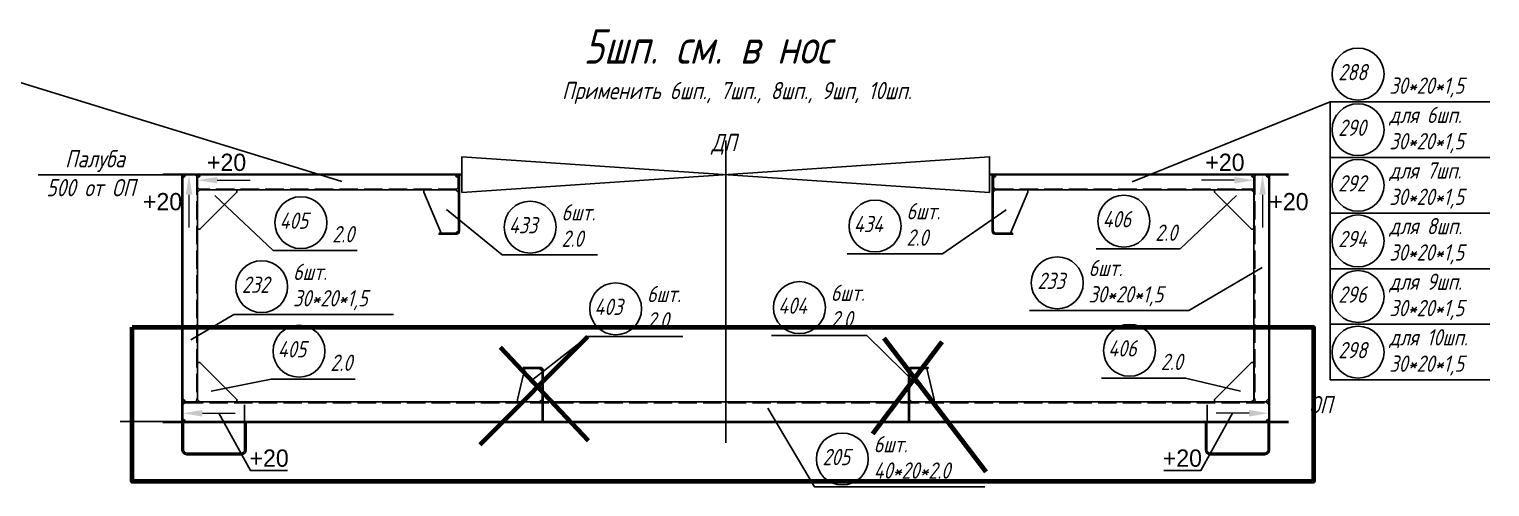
# Model space of a CAD drawing. Header units: millimetres. Extents: x 77380 to 135900, y -26587 to 17301.
# Drawn here: x 91108 to 94066, y -13802 to -12875 of the extents above; entities that cross this region are included whole.
import ezdxf
from ezdxf.enums import TextEntityAlignment as Align

# ---------------------------------------------------------------- set-up
doc = ezdxf.new("R2010")
doc.units = ezdxf.units.MM
doc.linetypes.add('Dashed_dotted', pattern=[34, 24, -5, 0, -5])
doc.linetypes.add('Short_dashed', pattern=[5, 3.75, -1.25])
doc.styles.add('ГОСТ', font='ГОСТ тип А.ttf', dxfattribs={"oblique": 15})

# ---------------------------------------------------------------- blocks, each defined once
blk = doc.blocks.new('A$C128E1BCE')
at = {"linetype": 'Continuous', "lineweight": 9}
blk.add_line((40, 0), (106.5, 0), dxfattribs=at)
at = {"linetype": 'Continuous'}
blk.add_solid([(40, 6.7), (40, -6.7), (0, 0)], dxfattribs=at)

msp = doc.modelspace()

# ---------------------------------------------------------------- linework, layer by layer
at = {"color": 1, "ltscale": 10}
msp.add_line((92518.738, -13713.495), (92518.738, -13100.287), dxfattribs=at)
at = {"color": 3, "ltscale": 10}
for p, q in [((91984.43, -13168.808), (91378.738, -13168.808)), ((91984.43, -13170.308), (91378.738, -13170.308)), ((91417.238, -13670.308), (91417.238, -13170.308)), ((91418.738, -13170.308), (91444.238, -13170.308)), ((91418.738, -13630.308), (91418.738, -13170.308)), ((91418.738, -13670.308), (91418.738, -13170.308)), ((91448.738, -13170.308), (91976.681, -13170.308)), ((91448.738, -13195.808), (91448.738, -13170.308)), ((91976.681, -13170.308), (91976.681, -13195.808)), ((91977.18, -13284.381), (91977.18, -13170.308)), ((91979.251, -13284.381), (91979.251, -13170.308)), ((93658.737, -13168.808), (93053.046, -13168.808)), ((93658.737, -13170.308), (93053.046, -13170.308)), ((93058.224, -13284.381), (93058.224, -13170.308)), ((93060.295, -13284.381), (93060.295, -13170.308)), ((93588.737, -13170.308), (93060.794, -13170.308)), ((93060.794, -13170.308), (93060.794, -13195.808)), ((93588.737, -13195.808), (93588.737, -13170.308)), ((93618.738, -13170.308), (93593.237, -13170.308)), ((93618.738, -13630.308), (93618.738, -13170.308)), ((93618.738, -13670.308), (93618.738, -13170.308)), ((93620.238, -13670.308), (93620.238, -13170.308)), ((92146.738, -13670.308), (92146.738, -13566.235)), ((92148.738, -13670.308), (92148.738, -13566.235)), ((92888.737, -13670.308), (92888.737, -13566.235)), ((92890.738, -13670.308), (92890.738, -13566.235)), ((91444.238, -13630.308), (91418.738, -13630.308)), ((91418.738, -13670.308), (91418.738, -13636.308)), ((91543.738, -13670.308), (91543.738, -13636.308)), ((93493.738, -13636.308), (93493.738, -13670.308)), ((93593.237, -13630.308), (93618.738, -13630.308)), ((93618.738, -13636.308), (93618.738, -13670.308)), ((93658.737, -13670.308), (91378.738, -13670.308)), ((93658.737, -13672.308), (91378.738, -13672.308)), ((93618.738, -13670.308), (91418.738, -13670.308))]:
    msp.add_line(p, q, dxfattribs=at)
at = {"color": 3, "linetype": 'Short_dashed', "ltscale": 10}
for p, q in [((91447.293, -13173.363), (91447.293, -13627.253)), ((93590.182, -13173.363), (93590.182, -13627.253)), ((91973.627, -13198.863), (91451.793, -13198.863)), ((93063.849, -13198.863), (93585.683, -13198.863))]:
    msp.add_line(p, q, dxfattribs=at)
at = {"color": 2, "lineweight": 100, "ltscale": 100}
for p, q in [((92021.036, -13716.639), (92239.332, -13497.914)), ((92061.86, -13519.466), (92239.924, -13708.822)), ((92816.46, -13695.141), (92957.173, -13508.826)), ((92838.609, -13501.008), (93045.771, -13772.012))]:
    msp.add_line(p, q, dxfattribs=at)
at = {"color": 1, "linetype": 'Short_dashed', "ltscale": 10}
msp.add_line((91422.81, -13632.235), (93614.665, -13632.235), dxfattribs=at)
at = {"color": 1, "linetype": 'Dashed_dotted', "ltscale": 25}
msp.add_line((91292.092, -13670.308), (93757.121, -13670.308), dxfattribs=at)
at = {"color": 1, "ltscale": 25}
for points in [[(90766.474, -12982.574), (91089.701, -12982.574), (91740.846, -13183.326)], [(94066.325, -13022.156), (93743.098, -13022.156), (93341.721, -13184.529)], [(94066.325, -13134.876), (93743.098, -13134.876), (93743.098, -13022.156)], [(94066.325, -13247.596), (93743.098, -13247.596), (93743.098, -13134.876)], [(94066.325, -13360.316), (93743.098, -13360.316), (93743.098, -13247.596)], [(94066.325, -13473.035), (93743.098, -13473.035), (93743.098, -13360.316)], [(94066.325, -13585.755), (93743.098, -13585.755), (93743.098, -13473.035)]]:
    msp.add_lwpolyline(points, dxfattribs=at)
msp.add_lwpolyline([(93053.046, -13205.709), (93053.046, -13133.407), (91984.43, -13205.709), (91984.43, -13133.407)], close=True)
for points in [[(91126.004, -13170.308), (91378.738, -13170.308)], [(91631.123, -13769.104), (91556.322, -13769.104), (91492, -13653.308)], [(93406.352, -13769.104), (93481.153, -13769.104), (93545.476, -13653.308)]]:
    msp.add_lwpolyline(points)
at = {"color": 3, "ltscale": 10}
for points in [[(91444.238, -13170.308), (91448.793, -13174.863), (91448.793, -13625.753), (91444.238, -13630.308)], [(93593.237, -13170.308), (93588.682, -13174.863), (93588.682, -13625.753), (93593.237, -13630.308)], [(91976.681, -13195.808), (91972.127, -13200.363), (91453.293, -13200.363), (91448.738, -13195.808)], [(93060.794, -13195.808), (93065.349, -13200.363), (93584.183, -13200.363), (93588.737, -13195.808)], [(91973.041, -13290.381), (91937.916, -13290.381), (91937.916, -13288.381), (91973.041, -13288.381)], [(93064.435, -13290.381), (93099.559, -13290.381), (93099.559, -13288.381), (93064.435, -13288.381)], [(92142.738, -13560.235), (92108.81, -13560.235), (92108.81, -13562.235), (92142.738, -13562.235)], [(92894.737, -13560.235), (92928.665, -13560.235), (92928.665, -13562.235), (92894.737, -13562.235)]]:
    msp.add_lwpolyline(points, dxfattribs=at)
at = {"color": 2, "ltscale": 10}
for points in [[(91453.738, -13200.308), (91528.738, -13200.308), (91528.738, -13205.308), (91453.738, -13280.308), (91448.738, -13280.308), (91448.738, -13205.308), (91453.738, -13200.308)], [(91977.08, -13205.308), (91977.08, -13283.308), (91972.079, -13288.308), (91942.081, -13288.308), (91907.08, -13205.308), (91907.08, -13200.308), (91972.079, -13200.308), (91977.08, -13205.308)], [(93060.396, -13205.308), (93060.396, -13283.308), (93065.396, -13288.308), (93095.395, -13288.308), (93130.395, -13205.308), (93130.395, -13200.308), (93065.396, -13200.308), (93060.396, -13205.308)], [(93583.737, -13200.308), (93508.737, -13200.308), (93508.737, -13205.308), (93583.737, -13280.308), (93588.737, -13280.308), (93588.737, -13205.308), (93583.737, -13200.308)], [(91453.738, -13630.308), (91528.738, -13630.308), (91528.738, -13625.308), (91453.738, -13550.308), (91448.738, -13550.308), (91448.738, -13625.308), (91453.738, -13630.308)], [(92146.738, -13625.308), (92146.738, -13567.308), (92141.737, -13562.308), (92111.737, -13562.308), (92096.738, -13625.308), (92096.738, -13630.308), (92141.737, -13630.308), (92146.738, -13625.308)], [(92890.738, -13625.308), (92890.738, -13567.308), (92895.738, -13562.308), (92925.738, -13562.308), (92940.738, -13625.308), (92940.738, -13630.308), (92895.738, -13630.308), (92890.738, -13625.308)], [(93583.737, -13630.308), (93508.737, -13630.308), (93508.737, -13625.308), (93583.737, -13550.308), (93588.737, -13550.308), (93588.737, -13625.308), (93583.737, -13630.308)]]:
    msp.add_lwpolyline(points, dxfattribs=at)
at = {"color": 1, "ltscale": 10}
for points in [[(91771.915, -13323.307), (91601.809, -13323.307), (91484.003, -13211.782)], [(93268.795, -13320.261), (93438.901, -13320.261), (93553.472, -13211.782)], [(92258.886, -13332.4), (92066.172, -13332.4), (91953.313, -13240.226)], [(92764.84, -13330.122), (92957.554, -13330.122), (93086.649, -13240.958)], [(93133.81, -13445.208), (93457.037, -13445.208), (93605.582, -13357.523)], [(91845.617, -13453.125), (91522.39, -13453.125), (91435.373, -13504.536)], [(92432.046, -13497.914), (92239.332, -13497.914), (92127.633, -13584.627)], [(92611.605, -13495.511), (92804.319, -13495.511), (92914.613, -13603.586)], [(91768.117, -13583.889), (91598.01, -13583.889), (91476.397, -13608.852)], [(93280.073, -13582.12), (93450.179, -13582.12), (93561.079, -13608.852)], [(91418.738, -13636.308), (91424.811, -13630.235), (93612.665, -13630.235), (93618.738, -13636.308)], [(93043.589, -13802.397), (92698.487, -13802.397), (92603.733, -13642.911)]]:
    msp.add_lwpolyline(points, dxfattribs=at)
at = {"color": 2, "lineweight": 100, "ltscale": 100}
msp.add_lwpolyline([(91316.648, -13478.83), (93709.516, -13478.83), (93709.516, -13791.799), (91316.648, -13791.799)], close=True, dxfattribs=at)
at = {"color": 8, "ltscale": 10}
for points in [[(91420.238, -13672.308), (91420.238, -13727.308, 0.41421356), (91427.238, -13734.308), (91537.238, -13734.308, 0.41421356), (91544.238, -13727.308), (91544.238, -13672.308), (91547.238, -13672.308), (91547.238, -13727.308, -0.41421356), (91537.238, -13737.308), (91427.238, -13737.308, -0.41421356), (91417.238, -13727.308), (91417.238, -13672.308)], [(93617.238, -13672.308), (93617.238, -13727.308, -0.41421356), (93610.238, -13734.308), (93500.238, -13734.308, -0.41421356), (93493.238, -13727.308), (93493.238, -13672.308), (93490.238, -13672.308), (93490.238, -13727.308, 0.41421356), (93500.238, -13737.308), (93610.238, -13737.308, 0.41421356), (93620.238, -13727.308), (93620.238, -13672.308)]]:
    msp.add_lwpolyline(points, format="xyb", close=True, dxfattribs=at)
at = {"color": 1, "ltscale": 25}
for centre in [(93799.458, -12965.796), (93799.458, -13078.516), (93799.458, -13191.236), (93799.458, -13303.956), (93799.458, -13416.675), (93799.458, -13529.395)]:
    msp.add_circle(centre, 52.603, dxfattribs=at)
at = {"color": 1, "ltscale": 10}
for centre in [(91658.169, -13266.947), (92122.533, -13276.04), (92821.2, -13273.762), (93325.155, -13263.901), (93190.17, -13388.849), (91578.75, -13396.765), (92295.692, -13441.553), (92667.965, -13439.151), (91654.371, -13527.529), (93336.433, -13525.76), (92754.848, -13746.037)]:
    msp.add_circle(centre, 52.603, dxfattribs=at)
at = {"color": 3, "ltscale": 10}
for centre, radius, start, end in [((91418.738, -13170.308), 5, 269.998749, 359.996887), ((91448.738, -13170.308), 5, 269.998749, 359.996887), ((91976.681, -13170.308), 5, 180.003113, 270.001251), ((93060.794, -13170.308), 5, 269.998749, 359.996887), ((93588.737, -13170.308), 5, 180.003113, 270.001251), ((93618.738, -13170.308), 5, 180.003113, 270.001251), ((91973.07, -13284.197), 6.184, 269.716339, 358.29538), ((91973.059, -13284.258), 4.123, 269.717865, 358.295685), ((93064.406, -13284.197), 6.184, 181.704605, 270.283661), ((93064.416, -13284.258), 4.123, 181.704315, 270.282135), ((92142.738, -13566.235), 6, 359.997833, 89.998535), ((92142.738, -13566.234), 4, 359.991608, 89.997467), ((92894.737, -13566.235), 6, 90.001465, 180.002182), ((92894.737, -13566.234), 4, 90.002533, 180.008392), ((91418.738, -13630.308), 5, 0.002793, 89.99939), ((93618.738, -13630.308), 5, 90.00061, 179.997208), ((91418.738, -13670.308), 5, 0.003113, 90.001259), ((93618.738, -13670.308), 5, 89.998741, 179.996887)]:
    msp.add_arc(centre, radius, start, end, dxfattribs=at)

# ---------------------------------------------------------------- block references
at = {"xscale": -1}
for p, rotation in [((91431.488, -13170.308), 90.00000000000358), ((91448.738, -13180.897), 180), ((91418.738, -13653.308), 180)]:
    msp.add_blockref('A$C128E1BCE', p, dxfattribs=dict(at, rotation=rotation))
for p, rotation in [((93588.737, -13180.897), 180), ((93605.987, -13170.308), 269.9999999999964), ((93618.738, -13653.308), 180)]:
    msp.add_blockref('A$C128E1BCE', p, dxfattribs=dict(rotation=rotation))

# ---------------------------------------------------------------- texts
at = {"color": 7, "style": 'ГОСТ', "oblique": 15}
msp.add_text('5шп. см. в нос', height=70, dxfattribs=at).set_placement((92230.609, -12944.782))
at = {"color": 1, "ltscale": 25, "style": 'ГОСТ', "oblique": 15}
for s, p in [('288', (93759.322, -12978.321)), ('30*20*1,5', (93862.863, -13005.718)), ('290', (93759.322, -13091.041)), ('30*20*1,5', (93862.863, -13118.437)), ('292', (93759.322, -13203.76)), ('30*20*1,5', (93862.863, -13231.157)), ('294', (93759.322, -13316.48)), ('30*20*1,5', (93862.863, -13343.877)), ('296', (93759.322, -13429.2)), ('30*20*1,5', (93862.863, -13456.597)), ('298', (93759.322, -13541.92)), ('30*20*1,5', (93862.863, -13569.316))]:
    msp.add_text(s, height=33, dxfattribs=at).set_placement(p)
at = {"color": 7, "style": 'ГОСТ', "oblique": 15}
for s, p in [('Применить 6шп., 7шп., 8шп., 9шп, 10шп.', (92541.266, -13016.654)), ('ДП', (92515.001, -13122.04)), ('Палуба', (91240.992, -13154.903)), ('500 от ОП', (91232.4, -13213.514)), ('ОП', (93723.509, -13653.547))]:
    msp.add_text(s, height=35, dxfattribs=at).set_placement(p, align=Align.CENTER)
at = {"color": 6, "ltscale": 25, "style": 'ГОСТ', "oblique": 15}
for s, p in [('для 6шп.', (93862.863, -13064.995)), ('для 7шп.', (93862.863, -13177.715)), ('для 8шп.', (93862.863, -13290.434)), ('для 9шп.', (93862.863, -13403.154)), ('для 10шп.', (93862.863, -13515.874))]:
    msp.add_text(s, height=33, dxfattribs=at).set_placement(p)
at = {"color": 1, "ltscale": 10, "style": 'ГОСТ', "oblique": 15}
for s, p in [('405', (91615.053, -13279.471)), ('434', (92778.084, -13286.286)), ('406', (93282.039, -13276.425)), ('2.0', (91721.574, -13306.868)), ('433', (92079.416, -13288.564)), ('2.0', (92185.937, -13315.961)), ('2.0', (92884.605, -13313.684)), ('2.0', (93388.56, -13303.823)), ('233', (93150.034, -13401.373)), ('232', (91538.614, -13409.289)), ('30*20*1,5', (93253.575, -13428.77)), ('30*20*1,5', (91642.155, -13436.686)), ('403', (92252.576, -13454.078)), ('404', (92624.849, -13451.675)), ('2.0', (92359.097, -13481.475)), ('2.0', (92731.37, -13479.072)), ('405', (91611.254, -13540.053)), ('406', (93293.317, -13538.284)), ('2.0', (91717.775, -13567.45)), ('2.0', (93399.838, -13565.682)), ('205', (92714.712, -13758.561)), ('40*20*2.0', (92818.253, -13785.958))]:
    msp.add_text(s, height=33, dxfattribs=at).set_placement(p)
at = {"color": 7, "ltscale": 10, "style": 'ГОСТ', "oblique": 15}
for p in [(92185.938, -13262.518), (92884.605, -13260.241), (93253.575, -13375.327), (91642.155, -13383.244), (92359.097, -13428.032), (92731.37, -13425.629), (92818.253, -13732.516)]:
    msp.add_text('6шт.', height=33, dxfattribs=at).set_placement(p)
at = {"linetype": 'Continuous', "char_height": 35, "attachment_point": 5}
for insert in [(91507.629, -13144.899), (93529.846, -13144.899), (91377.941, -13224.598), (93659.535, -13224.598), (91593.831, -13744.473), (93443.645, -13744.473)]:
    msp.add_mtext('\\A1;+20', dxfattribs=dict(at, insert=insert))

doc.saveas('drawing.dxf')
